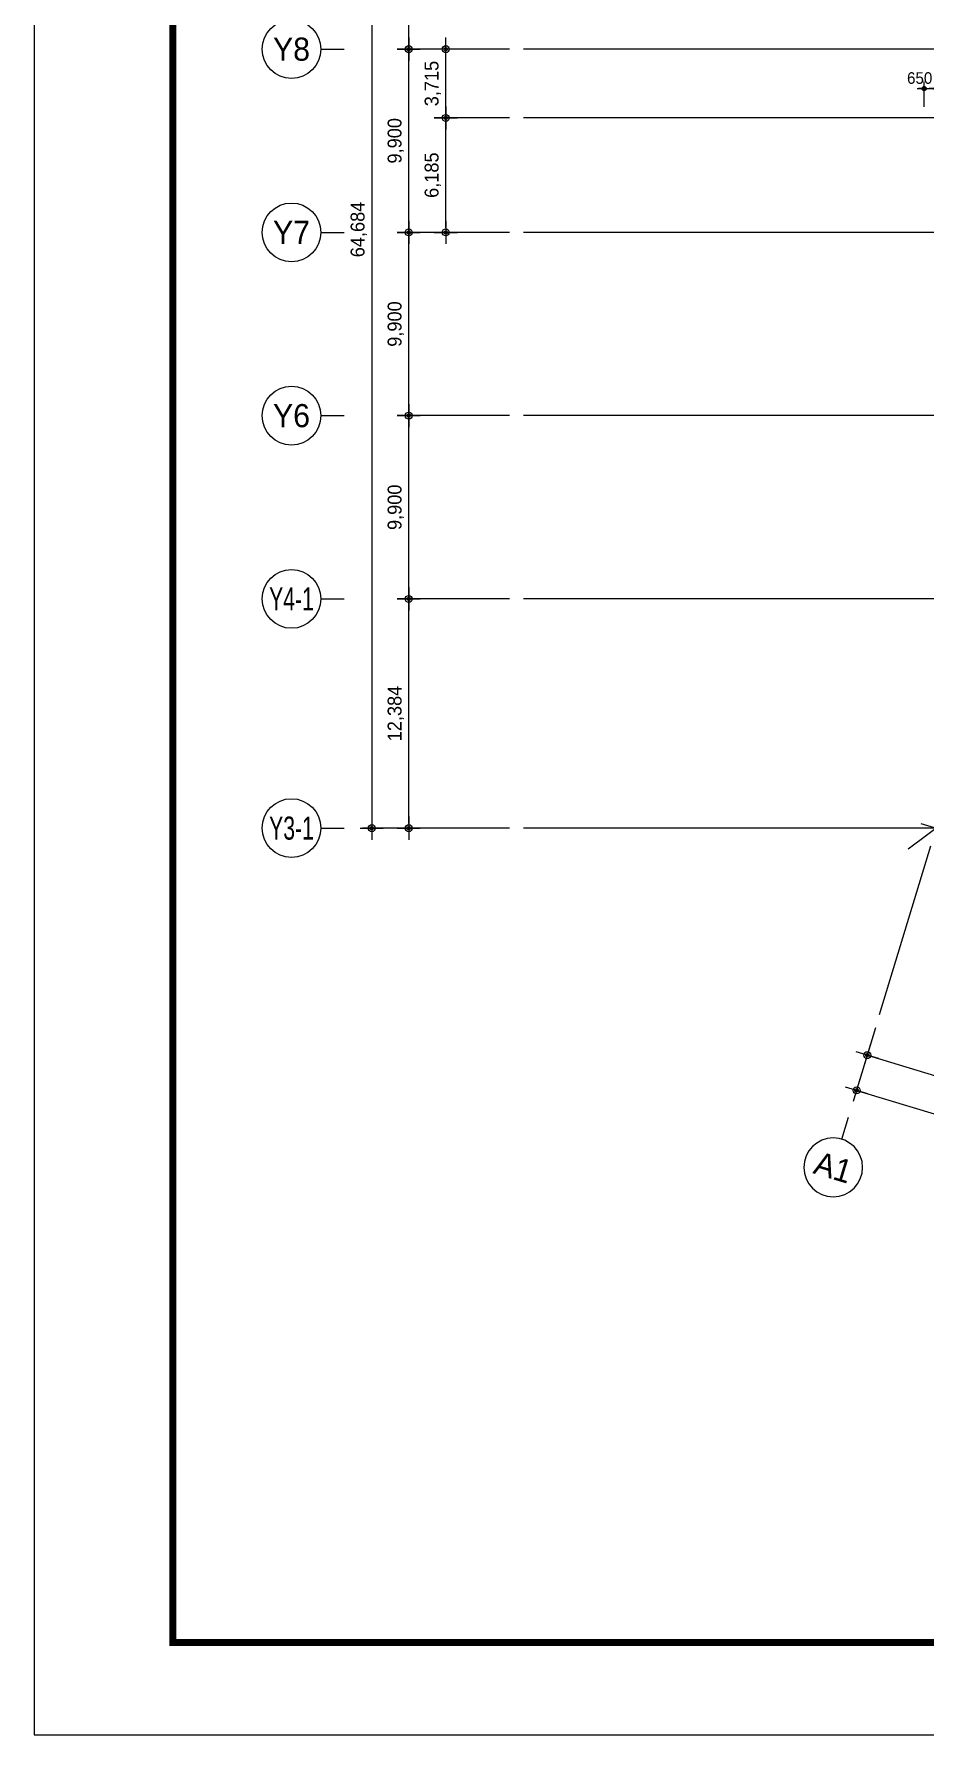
# Model space of a CAD drawing. Header units: metres. Extents: x 854089 to 1083578, y 553449 to 701949.
# Drawn here: x 854089 to 902238, y 553449 to 645344 of the extents above; entities that cross this region are included whole.
import ezdxf
from ezdxf.enums import TextEntityAlignment as Align

# ---------------------------------------------------------------- set-up
doc = ezdxf.new("R2010")
doc.units = ezdxf.units.M
doc.header["$LTSCALE"] = 300
doc.linetypes.add('CENTER', pattern=[50.8, 31.75, -6.35, 6.35, -6.35])
doc.layers.get('Defpoints').update_dxf_attribs({"color": 8})
for name, color, linetype in [('001dmp-FORM', 7, 'Continuous'), ('A-CEN-1', 1, 'Continuous'), ('A-DIM', 7, 'Continuous'), ('A-GRID-DIMS', 14, 'Continuous'), ('DIM', 7, 'Continuous')]:
    doc.layers.add(name, color=color, linetype=linetype)
doc.styles.add('TEXT(돋음)', font='')
doc.styles.add('돋움', font='')
doc.styles.get('TEXT(돋음)').set_extended_font_data('Dotum')
doc.styles.get('돋움').set_extended_font_data('Dotum')
doc.dimstyles.new('DIM250', dxfattribs={"dimscale": 250, "dimtxt": 3, "dimasz": 1, "dimexe": 2, "dimexo": 3, "dimgap": 1, "dimtad": 1, "dimdec": 0, "dimzin": 0, "dimdsep": 46, "dimlunit": 6, "dimtxsty": 'TEXT(돋음)', "dimblk": 'Z_DOT', "dimcen": 2.5, "dimdle": 2, "dimclrd": 256, "dimclre": 256, "dimclrt": 3, "dimadec": 0, "dimazin": 0, "dimtfac": 1, "dimtdec": 0, "dimtix": 1, "dimtmove": 2, "dimatfit": 3, "dimldrblk": 'Z_DOT', "dimfxl": 1, "dimtolj": 1, "dimtzin": 0, "dimarcsym": 0})
doc.dimstyles.new('DIM250s', dxfattribs={"dimscale": 250, "dimtxt": 2.5, "dimasz": 0.6, "dimexe": 1.5, "dimexo": 2, "dimgap": 1, "dimtad": 1, "dimdec": 0, "dimzin": 0, "dimdsep": 46, "dimtxsty": 'TEXT(돋음)', "dimblk": 'Z_DOT', "dimcen": 1.5, "dimdle": 2, "dimclrd": 256, "dimclre": 256, "dimclrt": 3, "dimadec": 0, "dimazin": 0, "dimtfac": 1, "dimtdec": 0, "dimtix": 1, "dimtmove": 2, "dimatfit": 3, "dimldrblk": 'Z_DOT', "dimfxl": 1, "dimtolj": 1, "dimtzin": 0, "dimarcsym": 0})

# ---------------------------------------------------------------- blocks, each defined once
blk = doc.blocks.new('주열마킹')
blk.add_line((0, 5), (0, 0))
blk.add_circle((0, 11.35), 6.35)
at = {"color": 3, "style": '돋움'}
blk.add_attdef('NO', text='', height=5, dxfattribs=at).set_placement((0, 11.35), align=Align.MIDDLE_CENTER)
blk = doc.blocks.new('Z_DOT')
at = {"layer": 'DIM', "color": 7}
for p, q in [((-2.5, 0), (2.5, 0)), ((0, -2.5), (0, 2.5))]:
    blk.add_line(p, q, dxfattribs=at)
for radius in [0.75, 0.375]:
    blk.add_circle((0, 0), radius, dxfattribs=at)
blk = doc.blocks.new('*D68')
at = {"layer": 'A-DIM', "lineweight": -2, "transparency": 16777216}
for p, q in [((879791, 640811), (875841, 640811)), ((876341, 634876), (876341, 640561)), ((879791, 634626), (875841, 634626))]:
    blk.add_line(p, q, dxfattribs=at)
at = {"layer": 'Defpoints', "color": 0, "transparency": 16777216}
for p in [(876341, 640811), (880541, 640811), (880541, 634626)]:
    blk.add_point(p, dxfattribs=at)
at = {"layer": 'A-DIM', "lineweight": -2, "transparency": 16777216, "xscale": 250, "yscale": 250, "zscale": 250}
for p, rotation in [((876341, 640811), 90), ((876341, 634626), 270)]:
    blk.add_blockref('Z_DOT', p, dxfattribs=dict(at, rotation=rotation))
at = {"layer": 'A-DIM', "color": 3, "transparency": 16777216, "insert": (875644, 637718), "char_height": 750, "attachment_point": 5, "rotation": 90, "style": 'TEXT(돋음)'}
blk.add_mtext('\\A1;6,185', dxfattribs=at)
blk = doc.blocks.new('*D69')
at = {"layer": 'A-DIM', "lineweight": -2, "transparency": 16777216}
for p, q in [((879791, 644526), (875841, 644526)), ((876341, 641061), (876341, 644276)), ((879791, 640811), (875841, 640811))]:
    blk.add_line(p, q, dxfattribs=at)
at = {"layer": 'Defpoints', "color": 0, "transparency": 16777216}
for p in [(876341, 644526), (880541, 644526), (880541, 640811)]:
    blk.add_point(p, dxfattribs=at)
at = {"layer": 'A-DIM', "lineweight": -2, "transparency": 16777216, "xscale": 250, "yscale": 250, "zscale": 250}
for p, rotation in [((876341, 644526), 90), ((876341, 640811), 270)]:
    blk.add_blockref('Z_DOT', p, dxfattribs=dict(at, rotation=rotation))
at = {"layer": 'A-DIM', "color": 3, "transparency": 16777216, "insert": (875644, 642668), "char_height": 750, "attachment_point": 5, "rotation": 90, "style": 'TEXT(돋음)'}
blk.add_mtext('\\A1;3,715', dxfattribs=at)
blk = doc.blocks.new('*D70')
at = {"layer": 'A-DIM', "lineweight": -2, "transparency": 16777216}
for p, q in [((879791, 614826), (873841, 614826)), ((874341, 602691), (874341, 614576)), ((879791, 602441), (873841, 602441))]:
    blk.add_line(p, q, dxfattribs=at)
at = {"layer": 'Defpoints', "color": 0, "transparency": 16777216}
for p in [(874341, 614826), (880541, 614826), (880541, 602441)]:
    blk.add_point(p, dxfattribs=at)
at = {"layer": 'A-DIM', "lineweight": -2, "transparency": 16777216, "xscale": 250, "yscale": 250, "zscale": 250}
for p, rotation in [((874341, 614826), 90), ((874341, 602441), 270)]:
    blk.add_blockref('Z_DOT', p, dxfattribs=dict(at, rotation=rotation))
at = {"layer": 'A-DIM', "color": 3, "transparency": 16777216, "insert": (873644, 608634), "char_height": 750, "attachment_point": 5, "rotation": 90, "style": 'TEXT(돋음)'}
blk.add_mtext('\\A1;12,384', dxfattribs=at)
blk = doc.blocks.new('*D71')
at = {"layer": 'A-DIM', "lineweight": -2, "transparency": 16777216}
for p, q in [((879791, 624726), (873841, 624726)), ((874341, 615076), (874341, 624476)), ((879791, 614826), (873841, 614826))]:
    blk.add_line(p, q, dxfattribs=at)
at = {"layer": 'Defpoints', "color": 0, "transparency": 16777216}
for p in [(874341, 624726), (880541, 624726), (880541, 614826)]:
    blk.add_point(p, dxfattribs=at)
at = {"layer": 'A-DIM', "lineweight": -2, "transparency": 16777216, "xscale": 250, "yscale": 250, "zscale": 250}
for p, rotation in [((874341, 624726), 90), ((874341, 614826), 270)]:
    blk.add_blockref('Z_DOT', p, dxfattribs=dict(at, rotation=rotation))
at = {"layer": 'A-DIM', "color": 3, "transparency": 16777216, "insert": (873644, 619776), "char_height": 750, "attachment_point": 5, "rotation": 90, "style": 'TEXT(돋음)'}
blk.add_mtext('\\A1;9,900', dxfattribs=at)
blk = doc.blocks.new('*D72')
at = {"layer": 'A-DIM', "lineweight": -2, "transparency": 16777216}
for p, q in [((879791, 634626), (873841, 634626)), ((874341, 624976), (874341, 634376)), ((879791, 624726), (873841, 624726))]:
    blk.add_line(p, q, dxfattribs=at)
at = {"layer": 'Defpoints', "color": 0, "transparency": 16777216}
for p in [(874341, 634626), (880541, 634626), (880541, 624726)]:
    blk.add_point(p, dxfattribs=at)
at = {"layer": 'A-DIM', "lineweight": -2, "transparency": 16777216, "xscale": 250, "yscale": 250, "zscale": 250}
for p, rotation in [((874341, 634626), 90), ((874341, 624726), 270)]:
    blk.add_blockref('Z_DOT', p, dxfattribs=dict(at, rotation=rotation))
at = {"layer": 'A-DIM', "color": 3, "transparency": 16777216, "insert": (873644, 629676), "char_height": 750, "attachment_point": 5, "rotation": 90, "style": 'TEXT(돋음)'}
blk.add_mtext('\\A1;9,900', dxfattribs=at)
blk = doc.blocks.new('*D73')
at = {"layer": 'A-DIM', "lineweight": -2, "transparency": 16777216}
for p, q in [((879791, 644526), (873841, 644526)), ((874341, 634876), (874341, 644276)), ((879791, 634626), (873841, 634626))]:
    blk.add_line(p, q, dxfattribs=at)
at = {"layer": 'Defpoints', "color": 0, "transparency": 16777216}
for p in [(874341, 644526), (880541, 644526), (880541, 634626)]:
    blk.add_point(p, dxfattribs=at)
at = {"layer": 'A-DIM', "lineweight": -2, "transparency": 16777216, "xscale": 250, "yscale": 250, "zscale": 250}
for p, rotation in [((874341, 644526), 90), ((874341, 634626), 270)]:
    blk.add_blockref('Z_DOT', p, dxfattribs=dict(at, rotation=rotation))
at = {"layer": 'A-DIM', "color": 3, "transparency": 16777216, "insert": (873644, 639576), "char_height": 750, "attachment_point": 5, "rotation": 90, "style": 'TEXT(돋음)'}
blk.add_mtext('\\A1;9,900', dxfattribs=at)
blk = doc.blocks.new('*D74')
at = {"layer": 'A-DIM', "lineweight": -2, "transparency": 16777216}
for p, q in [((879791, 651126), (873841, 651126)), ((874341, 644776), (874341, 650876)), ((879791, 644526), (873841, 644526))]:
    blk.add_line(p, q, dxfattribs=at)
at = {"layer": 'Defpoints', "color": 0, "transparency": 16777216}
for p in [(874341, 651126), (880541, 651126), (880541, 644526)]:
    blk.add_point(p, dxfattribs=at)
at = {"layer": 'A-DIM', "lineweight": -2, "transparency": 16777216, "xscale": 250, "yscale": 250, "zscale": 250}
for p, rotation in [((874341, 651126), 90), ((874341, 644526), 270)]:
    blk.add_blockref('Z_DOT', p, dxfattribs=dict(at, rotation=rotation))
at = {"layer": 'A-DIM', "color": 3, "transparency": 16777216, "insert": (873644, 647826), "char_height": 750, "attachment_point": 5, "rotation": 90, "style": 'TEXT(돋음)'}
blk.add_mtext('\\A1;6,600', dxfattribs=at)
blk = doc.blocks.new('*D77')
at = {"layer": 'A-DIM', "lineweight": -2, "transparency": 16777216}
for p, q in [((879791, 667126), (871841, 667126)), ((872341, 666876), (872341, 602691)), ((879791, 602441), (871841, 602441))]:
    blk.add_line(p, q, dxfattribs=at)
at = {"layer": 'Defpoints', "color": 0, "transparency": 16777216}
for p in [(880541, 667126), (872341, 602441), (880541, 602441)]:
    blk.add_point(p, dxfattribs=at)
at = {"layer": 'A-DIM', "lineweight": -2, "transparency": 16777216, "xscale": 250, "yscale": 250, "zscale": 250}
for p, rotation in [((872341, 667126), 90), ((872341, 602441), 270)]:
    blk.add_blockref('Z_DOT', p, dxfattribs=dict(at, rotation=rotation))
at = {"layer": 'A-DIM', "color": 3, "transparency": 16777216, "insert": (871644, 634784), "char_height": 750, "attachment_point": 5, "rotation": 90, "style": 'TEXT(돋음)'}
blk.add_mtext('\\A1;64,684', dxfattribs=at)
blk = doc.blocks.new('*U40')
blk.add_line((0, 5), (0, 0))
blk.add_circle((0, 11.35), 6.35)
at = {"color": 3, "style": '돋움'}
blk.add_attdef('NO', text='', height=5, dxfattribs=at).set_placement((0, 11.35), align=Align.MIDDLE_CENTER)
blk = doc.blocks.new('*D109')
at = {"layer": 'A-DIM', "lineweight": -2, "transparency": 16777216}
for p, q in [((899568, 591648), (898399, 587795)), ((898783, 588201), (953504, 571596)), ((954767, 574898), (953598, 571045))]:
    blk.add_line(p, q, dxfattribs=at)
at = {"layer": 'Defpoints', "color": 0, "transparency": 16777216}
for p in [(899786, 592366), (954985, 575616), (953743, 571523)]:
    blk.add_point(p, dxfattribs=at)
at = {"layer": 'A-DIM', "lineweight": -2, "transparency": 16777216, "xscale": 250, "yscale": 250, "zscale": 250}
for p, rotation in [((898544, 588273), 163.120000014096), ((953743, 571523), 343.120000014096)]:
    blk.add_blockref('Z_DOT', p, dxfattribs=dict(at, rotation=rotation))
at = {"layer": 'A-DIM', "color": 3, "transparency": 16777216, "insert": (926346, 580566), "char_height": 750, "attachment_point": 5, "rotation": 343.12, "style": 'TEXT(돋음)'}
blk.add_mtext('\\A1;57,684', dxfattribs=at)
blk = doc.blocks.new('*D113')
at = {"layer": 'A-DIM', "lineweight": -2, "transparency": 16777216}
for p, q in [((899568, 591648), (898976, 589697)), ((899360, 590103), (910733, 586652)), ((911419, 588052), (910827, 586101))]:
    blk.add_line(p, q, dxfattribs=at)
at = {"layer": 'Defpoints', "color": 0, "transparency": 16777216}
for p in [(899786, 592366), (911637, 588770), (910972, 586580)]:
    blk.add_point(p, dxfattribs=at)
at = {"layer": 'A-DIM', "lineweight": -2, "transparency": 16777216, "xscale": 250, "yscale": 250, "zscale": 250}
for p, rotation in [((899121, 590176), 163.1200000005118), ((910972, 586580), 343.1200000005118)]:
    blk.add_blockref('Z_DOT', p, dxfattribs=dict(at, rotation=rotation))
at = {"layer": 'A-DIM', "color": 3, "transparency": 16777216, "insert": (905249, 589045), "char_height": 750, "attachment_point": 5, "rotation": 343.12, "style": 'TEXT(돋음)'}
blk.add_mtext('\\A1;12,384', dxfattribs=at)
blk = doc.blocks.new('*D117')
at = {"layer": 'A-DIM', "lineweight": -2, "transparency": 16777216}
for p, q in [((902043, 642399), (901893, 642399)), ((902193, 641406), (902193, 642774)), ((902193, 642399), (902843, 642399)), ((902843, 641406), (902843, 642774)), ((902993, 642399), (903143, 642399))]:
    blk.add_line(p, q, dxfattribs=at)
at = {"layer": 'Defpoints', "color": 0, "transparency": 16777216}
for p in [(902843, 642399), (902193, 640906), (902843, 640906)]:
    blk.add_point(p, dxfattribs=at)
at = {"layer": 'A-DIM', "lineweight": -2, "transparency": 16777216, "xscale": 150, "yscale": 150, "zscale": 150}
blk.add_blockref('Z_DOT', (902193, 642399), dxfattribs=at)
at = {"layer": 'A-DIM', "lineweight": -2, "transparency": 16777216, "xscale": 150, "yscale": 150, "zscale": 150, "rotation": 180}
blk.add_blockref('Z_DOT', (902843, 642399), dxfattribs=at)
at = {"layer": 'A-DIM', "color": 3, "transparency": 16777216, "insert": (901951, 642962), "char_height": 625, "attachment_point": 5, "style": 'TEXT(돋음)'}
blk.add_mtext('\\A1;650', dxfattribs=at)
blk = doc.blocks.new('*D123')
at = {"layer": 'A-DIM', "lineweight": -2, "transparency": 16777216}
for p, q in [((902043, 642399), (901893, 642399)), ((902193, 641406), (902193, 642774)), ((902193, 642399), (902843, 642399)), ((902843, 641406), (902843, 642774)), ((902993, 642399), (903143, 642399))]:
    blk.add_line(p, q, dxfattribs=at)
at = {"layer": 'Defpoints', "color": 0, "transparency": 16777216}
for p in [(902843, 642399), (902193, 640906), (902843, 640906)]:
    blk.add_point(p, dxfattribs=at)
at = {"layer": 'A-DIM', "lineweight": -2, "transparency": 16777216, "xscale": 150, "yscale": 150, "zscale": 150}
blk.add_blockref('Z_DOT', (902193, 642399), dxfattribs=at)
at = {"layer": 'A-DIM', "lineweight": -2, "transparency": 16777216, "xscale": 150, "yscale": 150, "zscale": 150, "rotation": 180}
blk.add_blockref('Z_DOT', (902843, 642399), dxfattribs=at)
at = {"layer": 'A-DIM', "color": 3, "transparency": 16777216, "insert": (901951, 642962), "char_height": 625, "attachment_point": 5, "style": 'TEXT(돋음)'}
blk.add_mtext('\\A1;650', dxfattribs=at)
blk = doc.blocks.new('xref-sheet(건축)')
at = {"layer": '001dmp-FORM', "color": 30}
blk.add_lwpolyline([(8410, 5940), (0, 5940), (0, 0), (8410, 0)], close=True, dxfattribs=at)
at = {"layer": '001dmp-FORM', "const_width": 15}
blk.add_lwpolyline([(300, 200), (300, 5740), (8210, 5740), (8210, 200)], close=True, dxfattribs=at)

msp = doc.modelspace()

# ---------------------------------------------------------------- linework, layer by layer
at = {"layer": 'A-CEN-1', "linetype": 'Continuous'}
for p, q in [((1019023.5, 644526.6), (880541.6, 644526.6)), ((905543.4, 640811.6), (880541.6, 640811.6)), ((921436.7, 634626.6), (880541.6, 634626.6)), ((921436.7, 624726.6), (880541.6, 624726.6)), ((921064.2, 615954.4), (901322.6, 601314.4)), ((921436.7, 614826.6), (880541.6, 614826.6)), ((904736.7, 602442.2), (880541.6, 602442.2)), ((902014.5, 602693.7), (959841.1, 585146.7))]:
    msp.add_line(p, q, dxfattribs=at)
at = {"layer": 'A-CEN-1', "linetype": 'CENTER'}
msp.add_line((899785.8, 592365.9), (903393.2, 604254), dxfattribs=at)

# ---------------------------------------------------------------- block references
at = {"xscale": 24.9999912600033, "yscale": 24.9999912364292, "zscale": 24.99999123690949}
msp.add_blockref('xref-sheet(건축)', (854089, 553449.2), dxfattribs=at)
at = {"layer": 'A-GRID-DIMS'}
ref = msp.add_blockref('주열마킹', (870841.6, 644526.9, 0), dxfattribs=dict(at, xscale=250, yscale=250, zscale=250, rotation=90.00000000048023))
ref.add_attrib('NO', 'Y8', dxfattribs={"layer": '0', "color": 3, "height": 1250, "rotation": 0, "style": '돋움'}).set_placement((868004.1, 644526.9, 0), align=Align.MIDDLE_CENTER)
ref = msp.add_blockref('주열마킹', (870841.6, 634626.9, 0), dxfattribs=dict(at, xscale=250, yscale=250, zscale=250, rotation=90.00000000048023))
ref.add_attrib('NO', 'Y7', dxfattribs={"layer": '0', "color": 3, "height": 1250, "rotation": 0, "style": '돋움'}).set_placement((868004.1, 634626.9, 0), align=Align.MIDDLE_CENTER)
ref = msp.add_blockref('주열마킹', (870841.6, 624726.9, 0), dxfattribs=dict(at, xscale=250, yscale=250, zscale=250, rotation=90.00000000048023))
ref.add_attrib('NO', 'Y6', dxfattribs={"layer": '0', "color": 3, "height": 1250, "rotation": 0, "style": '돋움'}).set_placement((868004.1, 624726.9, 0), align=Align.MIDDLE_CENTER)
ref = msp.add_blockref('주열마킹', (870841.6, 614826.9, 0), dxfattribs=dict(at, xscale=250, yscale=250, zscale=250, rotation=90.00000000048023))
ref.add_attrib('NO', 'Y4-1', dxfattribs={"layer": '0', "color": 3, "height": 1250, "rotation": 0, "style": '돋움', "width": 0.7}).set_placement((868004.1, 614826.9, 0), align=Align.MIDDLE_CENTER)
ref = msp.add_blockref('주열마킹', (870841.6, 602444.8, 0), dxfattribs=dict(at, xscale=250, yscale=250, zscale=250, rotation=90.00000000048023))
ref.add_attrib('NO', 'Y3-1', dxfattribs={"layer": '0', "color": 3, "height": 1250, "rotation": 0, "style": '돋움', "width": 0.7}).set_placement((868004.1, 602444.8, 0), align=Align.MIDDLE_CENTER)
ref = msp.add_blockref('*U40', (898104.2, 586829.2, 0), dxfattribs=dict(at, xscale=-250.000000000182, yscale=250, zscale=250, rotation=163.1091878489821))
ref.add_attrib('NO', 'A1', dxfattribs={"layer": '0', "color": 3, "height": 1250, "rotation": 343.109188, "style": '돋움'}).set_placement((897280.3, 584115.7, 0), align=Align.MIDDLE_CENTER)

# ---------------------------------------------------------------- dimensions: what is measured, and where the dimension line sits
at = {"layer": 'A-DIM'}
for base, p1, p2, picture, middle in [((872341.4, 602441.5, 0), (880541.4, 667125.9, 0), (880541.4, 602441.5, 0), '*D77', (871643.6, 634783.7, 0)), ((874341.4, 651125.9, 0), (880541.4, 644525.9, 0), (880541.4, 651125.9, 0), '*D74', (873643.6, 647825.9, 0)), ((874341.4, 644525.9, 0), (880541.4, 634625.9, 0), (880541.4, 644525.9, 0), '*D73', (873643.6, 639575.9, 0)), ((876341.4, 644525.9, 0), (880541.4, 640810.9, 0), (880541.4, 644525.9, 0), '*D69', (875643.6, 642668.4, 0)), ((876341.4, 640810.9, 0), (880541.4, 634625.9, 0), (880541.4, 640810.9, 0), '*D68', (875643.6, 637718.4, 0)), ((874341.4, 634625.9, 0), (880541.4, 624725.9, 0), (880541.4, 634625.9, 0), '*D72', (873643.6, 629675.9, 0)), ((874341.4, 624725.9, 0), (880541.4, 614825.9, 0), (880541.4, 624725.9, 0), '*D71', (873643.6, 619775.9, 0)), ((874341.4, 614825.9, 0), (880541.4, 602441.5, 0), (880541.4, 614825.9, 0), '*D70', (873643.6, 608633.7, 0))]:
    dim = msp.add_linear_dim(base=base, p1=p1, p2=p2, angle=90, dimstyle='DIM250', dxfattribs=at)
    dim.commit()
    dim.dimension.update_dxf_attribs({"geometry": picture, "text_midpoint": middle})
for picture in ['*D117', '*D123']:
    dim = msp.add_linear_dim(base=(902843.4, 642398.9, 0), p1=(902193.4, 640906.5, 0), p2=(902843.4, 640906.5, 0), angle=360, dimstyle='DIM250s', dxfattribs=at)
    dim.commit()
    dim.dimension.update_dxf_attribs({"geometry": picture, "text_midpoint": (901950.6, 642961.8, 0), "dimtype": 160})
for p2, distance, picture, middle in [((954984.9, 575616.1, 0), -4277, '*D109', (926346.1, 580566, 0)), ((911636.7, 588769.8, 0), -2288.7, '*D113', (905249.3, 589045.4, 0))]:
    dim = msp.add_aligned_dim(p1=(899785.8, 592365.9, 0), p2=p2, distance=distance, dimstyle='DIM250', override={"dimfxl": 2}, dxfattribs=at)
    dim.commit()
    dim.dimension.update_dxf_attribs({"geometry": picture, "text_midpoint": middle})

doc.saveas('drawing.dxf')
